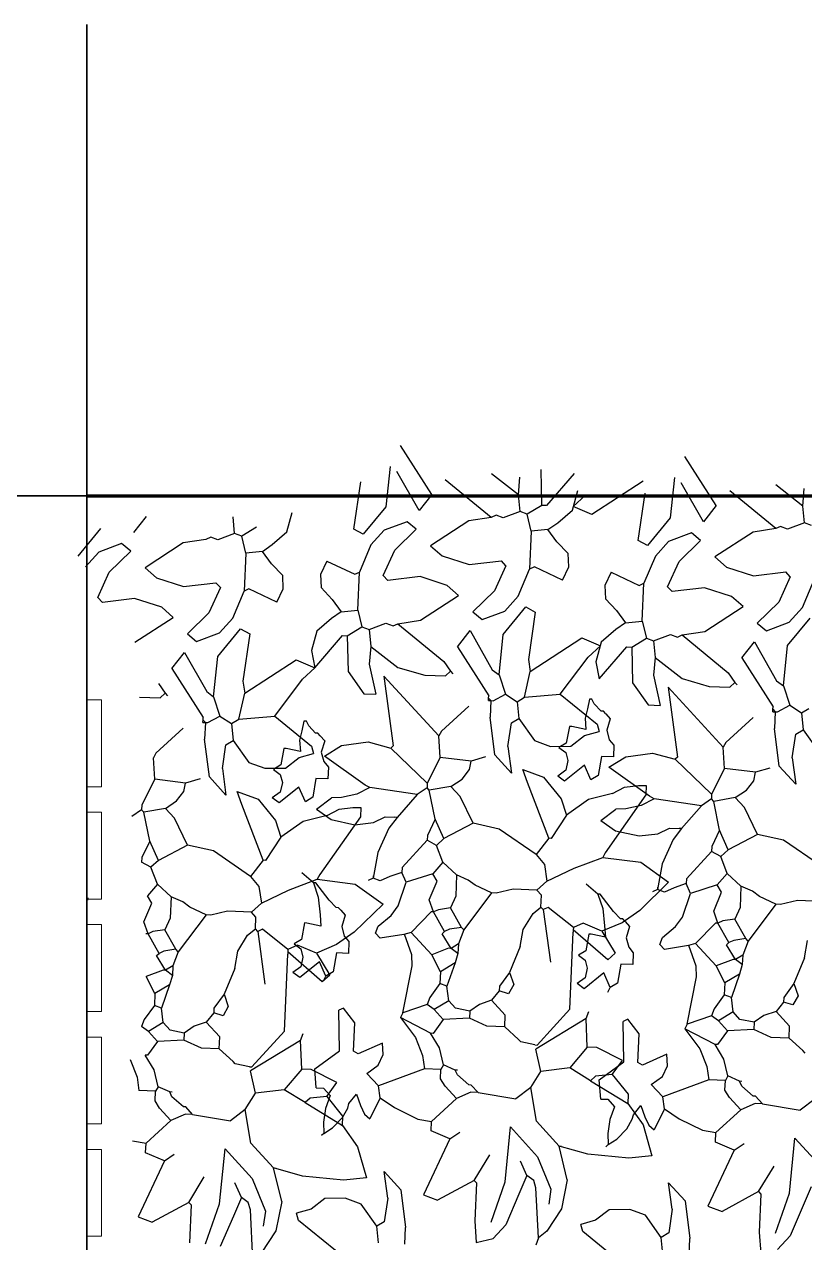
# Model space of a CAD drawing. Header units: inches. Extents: x 2013 to 15569, y -2551 to 2524.
# Drawn here: x 4560.2 to 4664.8, y 899.5 to 1062.8 of the extents above; entities that cross this region are included whole.
import ezdxf

# ---------------------------------------------------------------- set-up
doc = ezdxf.new("R2010")
doc.units = ezdxf.units.IN
doc.header["$MEASUREMENT"] = 0
for name, color, linetype, lineweight in [('A-FLOR-FTPT', 6, 'Continuous', 70), ('A-FURN', 8, 'Continuous', 18), ('A-WALL-FULL', 7, 'Continuous', 35), ('costruzioni', 2, 'Continuous', 35)]:
    doc.layers.add(name, color=color, linetype=linetype, lineweight=lineweight)
doc.layers.add('VERDE_siepe', color=96, linetype='Continuous')

msp = doc.modelspace()

# ---------------------------------------------------------------- linework, layer by layer
at = {"layer": 'A-FLOR-FTPT'}
msp.add_line((4568.572, 999.638), (4793.572, 999.638), dxfattribs=at)
at = {"layer": 'A-FURN'}
for p, q in [((4568.572, 960.636), (4568.572, 972.271)), ((4568.572, 972.271), (4570.572, 972.271)), ((4570.572, 960.636), (4570.572, 972.271)), ((4568.572, 960.636), (4570.572, 960.636)), ((4568.572, 945.577), (4568.572, 957.212)), ((4568.572, 957.212), (4570.572, 957.212)), ((4570.572, 945.577), (4570.572, 957.212)), ((4568.572, 945.577), (4570.572, 945.577)), ((4568.572, 930.518), (4568.572, 942.154)), ((4568.572, 942.154), (4570.572, 942.154)), ((4570.572, 930.518), (4570.572, 942.154)), ((4568.572, 930.518), (4570.572, 930.518)), ((4568.572, 915.459), (4568.572, 927.095)), ((4568.572, 927.095), (4570.572, 927.095)), ((4570.572, 915.459), (4570.572, 927.095)), ((4568.572, 915.459), (4570.572, 915.459)), ((4568.572, 900.401), (4568.572, 912.036)), ((4568.572, 912.036), (4570.572, 912.036)), ((4570.572, 900.401), (4570.572, 912.036)), ((4568.572, 900.401), (4570.572, 900.401))]:
    msp.add_line(p, q, dxfattribs=at)
at = {"layer": 'A-WALL-FULL'}
msp.add_line((4568.572, 1062.818), (4568.572, -134.28), dxfattribs=at)
at = {"layer": 'costruzioni'}
msp.add_line((3934.796, 999.638), (5673.194, 999.638), dxfattribs=at)
at = {"layer": 'VERDE_siepe'}
for p, q in [((4614.801, 999.814), (4610.619, 1006.38)), ((4652.906, 998.312), (4648.724, 1004.878)), ((4609.219, 1003.568), (4608.665, 998.166)), ((4613.112, 997.653), (4610.147, 1002.89)), ((4626.436, 999.763), (4622.81, 1002.591)), ((4629.566, 998.35), (4629.456, 1003.143)), ((4633.902, 1002.629), (4630.203, 998.322)), ((4604.384, 995.16), (4605.299, 1001.505)), ((4622.792, 996.73), (4616.628, 1001.787)), ((4626.436, 999.763), (4626.629, 1002.131)), ((4643.155, 1001.61), (4636.256, 997.123)), ((4647.324, 1002.066), (4646.77, 996.664)), ((4651.217, 996.151), (4648.252, 1001.388)), ((4664.541, 998.262), (4660.915, 1001.089)), ((4614.801, 999.814), (4613.112, 997.653)), ((4626.657, 997.519), (4626.436, 999.763)), ((4633.654, 997.721), (4634.382, 1000.327)), ((4635.411, 999.713), (4633.748, 998.19)), ((4642.489, 993.658), (4643.404, 1000.003)), ((4660.897, 995.228), (4654.733, 1000.285)), ((4664.541, 998.261), (4664.734, 1000.629)), ((4608.665, 998.166), (4605.631, 994.468)), ((4629.566, 998.35), (4627.599, 997.158)), ((4630.203, 998.322), (4629.566, 998.35)), ((4631.699, 996.022), (4633.654, 997.721)), ((4636.256, 997.123), (4633.748, 998.19)), ((4652.906, 998.312), (4651.217, 996.151)), ((4664.762, 996.017), (4664.541, 998.261)), ((4576.542, 996.876), (4574.853, 994.715)), ((4588.398, 994.582), (4588.177, 996.825)), ((4595.395, 994.783), (4596.123, 997.39)), ((4611.504, 996.159), (4608.443, 995.027)), ((4612.737, 995.147), (4611.504, 996.159)), ((4619.77, 996.274), (4614.646, 992.936)), ((4622.792, 996.73), (4619.77, 996.274)), ((4623.443, 997.021), (4622.792, 996.73)), ((4624.385, 996.661), (4623.443, 997.021)), ((4626.657, 997.519), (4624.385, 996.661)), ((4627.599, 997.158), (4626.657, 997.519)), ((4628.139, 994.901), (4627.599, 997.158)), ((4646.77, 996.664), (4643.736, 992.966)), ((4570.406, 995.229), (4567.372, 991.53)), ((4588.398, 994.582), (4586.126, 993.723)), ((4589.34, 994.221), (4588.398, 994.582)), ((4591.307, 995.412), (4589.34, 994.221)), ((4593.44, 993.084), (4595.395, 994.783)), ((4605.631, 994.468), (4604.384, 995.16)), ((4608.443, 995.027), (4606.668, 993.052)), ((4609.861, 992.326), (4612.737, 995.147)), ((4628.139, 994.901), (4627.917, 989.803)), ((4630.383, 995.122), (4628.139, 994.901)), ((4630.383, 995.122), (4631.699, 996.022)), ((4631.588, 993.474), (4630.383, 995.122)), ((4649.609, 994.657), (4646.548, 993.525)), ((4650.842, 993.645), (4649.609, 994.657)), ((4657.875, 994.772), (4652.751, 991.434)), ((4660.897, 995.228), (4657.875, 994.772)), ((4661.548, 995.519), (4660.897, 995.228)), ((4662.49, 995.159), (4661.548, 995.519)), ((4664.762, 996.017), (4662.49, 995.159)), ((4665.704, 995.656), (4664.762, 996.017)), ((4573.245, 993.221), (4570.184, 992.089)), ((4574.478, 992.21), (4573.245, 993.221)), ((4581.511, 993.336), (4576.387, 989.998)), ((4584.533, 993.792), (4581.511, 993.336)), ((4585.184, 994.083), (4584.533, 993.793)), ((4586.126, 993.723), (4585.184, 994.083)), ((4589.88, 991.963), (4589.34, 994.221)), ((4592.124, 992.184), (4593.44, 993.084)), ((4606.668, 993.052), (4605.144, 989.413)), ((4614.646, 992.935), (4616.183, 991.591)), ((4633.092, 991.882), (4631.588, 993.474)), ((4643.736, 992.966), (4642.489, 993.658)), ((4646.548, 993.525), (4644.773, 991.55)), ((4647.966, 990.824), (4650.842, 993.645)), ((4570.184, 992.089), (4568.409, 990.114)), ((4571.602, 989.389), (4574.478, 992.21)), ((4589.88, 991.963), (4589.658, 986.866)), ((4592.124, 992.184), (4589.88, 991.963)), ((4593.329, 990.536), (4592.124, 992.184)), ((4608.317, 988.955), (4609.861, 992.326)), ((4616.183, 991.591), (4619.822, 990.408)), ((4633.169, 990.119), (4633.092, 991.882)), ((4644.773, 991.55), (4643.249, 987.911)), ((4652.751, 991.433), (4654.288, 990.089)), ((4576.388, 989.997), (4577.924, 988.654)), ((4594.834, 988.944), (4593.329, 990.536)), ((4600.74, 990.882), (4599.892, 989.096)), ((4600.74, 990.882), (4604.494, 989.122)), ((4619.822, 990.408), (4624.135, 990.926)), ((4624.744, 990.26), (4623.2, 986.889)), ((4624.744, 990.26), (4624.135, 990.926)), ((4626.393, 986.164), (4627.917, 989.803)), ((4628.567, 990.094), (4627.917, 989.803)), ((4632.321, 988.334), (4628.567, 990.094)), ((4632.321, 988.334), (4633.169, 990.119)), ((4646.422, 987.453), (4647.966, 990.824)), ((4654.288, 990.089), (4657.927, 988.906)), ((4570.058, 986.018), (4571.602, 989.389)), ((4577.924, 988.654), (4581.563, 987.471)), ((4581.563, 987.471), (4585.876, 987.988)), ((4586.485, 987.323), (4585.876, 987.988)), ((4594.91, 987.182), (4594.834, 988.944)), ((4599.892, 989.096), (4599.969, 987.334)), ((4604.494, 989.122), (4605.144, 989.413)), ((4604.922, 984.315), (4605.144, 989.413)), ((4608.317, 988.955), (4608.926, 988.29)), ((4613.24, 988.808), (4608.926, 988.29)), ((4616.878, 987.624), (4613.24, 988.808)), ((4638.845, 989.38), (4637.997, 987.595)), ((4638.845, 989.38), (4642.599, 987.62)), ((4642.599, 987.62), (4643.249, 987.911)), ((4643.027, 982.813), (4643.249, 987.911)), ((4657.927, 988.906), (4662.24, 989.424)), ((4662.849, 988.759), (4661.305, 985.388)), ((4662.849, 988.759), (4662.24, 989.424)), ((4664.498, 984.662), (4666.022, 988.301)), ((4586.485, 987.323), (4584.941, 983.952)), ((4588.135, 983.226), (4589.658, 986.866)), ((4590.308, 987.156), (4589.658, 986.866)), ((4594.062, 985.396), (4590.308, 987.156)), ((4594.062, 985.396), (4594.91, 987.182)), ((4599.969, 987.334), (4601.474, 985.742)), ((4613.291, 982.942), (4618.415, 986.28)), ((4618.415, 986.281), (4616.878, 987.624)), ((4623.2, 986.889), (4620.325, 984.069)), ((4637.997, 987.595), (4638.074, 985.832)), ((4646.422, 987.453), (4647.031, 986.788)), ((4651.345, 987.306), (4647.031, 986.788)), ((4654.983, 986.123), (4651.345, 987.306)), ((4570.058, 986.018), (4570.667, 985.352)), ((4574.981, 985.87), (4570.667, 985.352)), ((4578.619, 984.687), (4574.981, 985.87)), ((4580.156, 983.343), (4578.619, 984.687)), ((4601.474, 985.742), (4602.678, 984.094)), ((4624.396, 981.049), (4627.431, 984.748)), ((4624.618, 984.189), (4626.393, 986.164)), ((4627.431, 984.748), (4628.677, 984.056)), ((4638.074, 985.832), (4639.579, 984.24)), ((4651.396, 981.44), (4656.52, 984.778)), ((4656.52, 984.779), (4654.983, 986.123)), ((4661.305, 985.388), (4658.43, 982.567)), ((4662.723, 982.687), (4664.498, 984.662)), ((4575.032, 980.004), (4580.156, 983.343)), ((4584.941, 983.952), (4582.066, 981.131)), ((4586.359, 981.251), (4588.135, 983.226)), ((4601.362, 983.194), (4599.407, 981.495)), ((4602.678, 984.094), (4601.362, 983.194)), ((4602.678, 984.094), (4604.922, 984.315)), ((4604.922, 984.315), (4605.462, 982.057)), ((4620.325, 984.069), (4621.557, 983.057)), ((4621.557, 983.057), (4624.618, 984.189)), ((4628.677, 984.056), (4627.762, 977.711)), ((4639.579, 984.24), (4640.783, 982.592)), ((4662.501, 979.548), (4665.536, 983.246)), ((4586.138, 978.112), (4589.172, 981.81)), ((4589.172, 981.81), (4590.418, 981.118)), ((4599.407, 981.495), (4598.679, 978.888)), ((4603.495, 980.866), (4605.462, 982.057)), ((4605.462, 982.057), (4606.404, 981.697)), ((4606.404, 981.697), (4608.676, 982.555)), ((4606.404, 981.697), (4606.625, 979.453)), ((4608.676, 982.555), (4609.618, 982.195)), ((4609.618, 982.195), (4610.269, 982.486)), ((4610.269, 982.486), (4613.291, 982.942)), ((4610.269, 982.486), (4616.433, 977.429)), ((4618.26, 979.402), (4619.95, 981.563)), ((4619.95, 981.563), (4622.914, 976.326)), ((4639.468, 981.692), (4637.512, 979.993)), ((4640.783, 982.592), (4639.468, 981.692)), ((4640.783, 982.592), (4643.027, 982.813)), ((4643.027, 982.813), (4643.567, 980.556)), ((4648.375, 980.984), (4651.396, 981.44)), ((4658.43, 982.567), (4659.662, 981.555)), ((4659.662, 981.555), (4662.723, 982.687)), ((4582.066, 981.131), (4583.298, 980.12)), ((4583.298, 980.12), (4586.359, 981.251)), ((4590.418, 981.118), (4589.504, 974.773)), ((4599.159, 976.586), (4602.858, 980.894)), ((4602.858, 980.894), (4603.495, 980.866)), ((4603.495, 980.866), (4603.605, 976.073)), ((4623.842, 975.648), (4624.396, 981.049)), ((4628.011, 976.104), (4634.91, 980.591)), ((4634.91, 980.591), (4637.418, 979.524)), ((4637.512, 979.993), (4636.784, 977.387)), ((4641.6, 979.364), (4643.567, 980.556)), ((4643.567, 980.556), (4644.509, 980.195)), ((4644.509, 980.195), (4646.781, 981.053)), ((4644.509, 980.195), (4644.73, 977.951)), ((4646.781, 981.053), (4647.723, 980.693)), ((4647.723, 980.693), (4648.374, 980.984)), ((4648.374, 980.984), (4654.538, 975.927)), ((4656.365, 977.9), (4658.055, 980.061)), ((4658.055, 980.061), (4661.019, 974.824)), ((4580.001, 976.464), (4581.691, 978.626)), ((4581.691, 978.626), (4584.655, 973.388)), ((4585.583, 972.71), (4586.138, 978.112)), ((4598.679, 978.888), (4599.159, 976.586)), ((4606.625, 979.452), (4606.432, 977.085)), ((4606.625, 979.452), (4610.251, 976.625)), ((4618.26, 979.402), (4622.442, 972.836)), ((4635.755, 978.001), (4637.418, 979.524)), ((4637.264, 975.085), (4640.963, 979.392)), ((4640.963, 979.392), (4641.6, 979.364)), ((4641.6, 979.364), (4641.71, 974.571)), ((4661.947, 974.146), (4662.501, 979.548)), ((4580.001, 976.464), (4584.183, 969.898)), ((4589.753, 973.166), (4596.652, 977.653)), ((4596.652, 977.653), (4599.159, 976.586)), ((4597.496, 975.064), (4599.159, 976.586)), ((4606.432, 977.085), (4607.303, 973.039)), ((4610.251, 976.625), (4613.892, 975.587)), ((4616.433, 977.429), (4617.334, 976.113)), ((4627.762, 977.711), (4628.011, 976.104)), ((4632.028, 973.056), (4635.755, 978.001)), ((4636.784, 977.387), (4637.264, 975.085)), ((4644.73, 977.951), (4644.537, 975.583)), ((4644.731, 977.95), (4648.356, 975.123)), ((4656.365, 977.9), (4660.547, 971.334)), ((4593.769, 970.118), (4597.496, 975.064)), ((4603.605, 976.073), (4605.711, 973.108)), ((4608.404, 975.48), (4609.638, 966.125)), ((4615.761, 967.453), (4608.404, 975.48)), ((4613.892, 975.587), (4616.668, 975.503)), ((4616.668, 975.503), (4617.334, 976.113)), ((4617.334, 976.113), (4617.638, 975.781)), ((4622.914, 976.326), (4623.842, 975.648)), ((4623.842, 975.648), (4624.687, 973.057)), ((4627.221, 972.627), (4628.011, 976.104)), ((4644.537, 975.583), (4645.408, 971.537)), ((4648.356, 975.123), (4651.997, 974.085)), ((4654.538, 975.927), (4655.439, 974.611)), ((4661.019, 974.824), (4661.947, 974.146)), ((4578.174, 974.491), (4579.075, 973.175)), ((4578.409, 972.566), (4579.075, 973.175)), ((4579.075, 973.175), (4579.379, 972.843)), ((4584.655, 973.388), (4585.583, 972.71)), ((4589.504, 974.773), (4589.753, 973.166)), ((4641.71, 974.571), (4643.816, 971.606)), ((4646.509, 973.978), (4647.743, 964.623)), ((4653.866, 965.951), (4646.509, 973.978)), ((4651.997, 974.085), (4654.773, 974.001)), ((4654.773, 974.001), (4655.439, 974.611)), ((4655.439, 974.611), (4655.743, 974.279)), ((4661.947, 974.146), (4662.792, 971.555)), ((4575.633, 972.649), (4578.409, 972.566)), ((4585.583, 972.71), (4586.428, 970.119)), ((4588.962, 969.69), (4589.753, 973.166)), ((4605.711, 973.108), (4607.303, 973.039)), ((4622.414, 972.198), (4622.428, 972.517)), ((4622.414, 972.198), (4622.733, 972.184)), ((4622.428, 972.517), (4622.442, 972.836)), ((4622.428, 972.517), (4622.733, 972.184)), ((4622.733, 972.184), (4622.636, 969.954)), ((4622.733, 972.184), (4623.052, 972.17)), ((4623.052, 972.17), (4624.687, 973.057)), ((4624.687, 973.057), (4626.237, 972.032)), ((4626.237, 972.032), (4627.221, 972.627)), ((4626.237, 972.032), (4626.459, 969.788)), ((4627.221, 972.627), (4632.028, 973.056)), ((4632.028, 973.056), (4636.959, 969.01)), ((4635.944, 972.375), (4635.66, 971.079)), ((4636.263, 972.361), (4635.944, 972.375)), ((4636.582, 971.76), (4636.263, 972.361)), ((4637.496, 970.762), (4636.582, 971.76)), ((4643.816, 971.606), (4645.408, 971.537)), ((4661.157, 970.669), (4662.792, 971.555)), ((4662.792, 971.555), (4664.342, 970.53)), ((4584.793, 969.233), (4586.428, 970.119)), ((4586.428, 970.119), (4587.979, 969.094)), ((4588.962, 969.69), (4593.769, 970.118)), ((4593.769, 970.118), (4598.701, 966.072)), ((4619.764, 971.429), (4616.107, 968.077)), ((4623.28, 964.907), (4622.636, 969.954)), ((4635.66, 971.079), (4635.356, 969.814)), ((4637.815, 970.748), (4637.496, 970.762)), ((4638.119, 970.415), (4637.815, 970.748)), ((4638.119, 970.415), (4638.729, 969.751)), ((4657.87, 969.927), (4654.212, 966.575)), ((4660.519, 970.696), (4660.533, 971.015)), ((4660.519, 970.696), (4660.838, 970.682)), ((4660.533, 971.015), (4660.547, 971.334)), ((4660.533, 971.015), (4660.838, 970.682)), ((4660.838, 970.682), (4660.741, 968.453)), ((4660.838, 970.682), (4661.157, 970.669)), ((4664.342, 970.53), (4665.326, 971.126)), ((4664.342, 970.53), (4664.564, 968.286)), ((4581.506, 968.491), (4577.848, 965.139)), ((4584.155, 969.261), (4584.169, 969.579)), ((4584.155, 969.261), (4584.475, 969.247)), ((4584.169, 969.579), (4584.183, 969.898)), ((4584.169, 969.579), (4584.475, 969.247)), ((4584.475, 969.247), (4584.377, 967.017)), ((4584.475, 969.247), (4584.793, 969.233)), ((4587.979, 969.094), (4588.962, 969.69)), ((4587.979, 969.094), (4588.201, 966.85)), ((4597.685, 969.437), (4597.402, 968.141)), ((4598.004, 969.423), (4597.685, 969.437)), ((4598.323, 968.822), (4598.004, 969.423)), ((4599.237, 967.824), (4598.323, 968.822)), ((4625.018, 966.02), (4625.476, 969.192)), ((4625.476, 969.192), (4626.459, 969.788)), ((4626.459, 969.788), (4628.564, 966.823)), ((4633.256, 968.712), (4632.841, 966.496)), ((4633.576, 968.698), (4633.256, 968.712)), ((4635.473, 968.296), (4633.576, 968.698)), ((4635.356, 969.814), (4635.473, 968.296)), ((4636.959, 969.01), (4637.236, 968.04)), ((4638.729, 969.751), (4638.257, 968.215)), ((4661.385, 963.405), (4660.741, 968.453)), ((4663.581, 967.69), (4664.564, 968.286)), ((4664.564, 968.286), (4666.669, 965.321)), ((4585.021, 961.969), (4584.377, 967.017)), ((4587.217, 966.254), (4588.201, 966.85)), ((4588.201, 966.85), (4590.306, 963.885)), ((4597.402, 968.141), (4597.097, 966.876)), ((4597.097, 966.876), (4597.215, 965.359)), ((4599.556, 967.811), (4599.237, 967.824)), ((4599.86, 967.477), (4599.556, 967.811)), ((4599.86, 967.477), (4600.47, 966.813)), ((4600.47, 966.813), (4599.998, 965.278)), ((4602.722, 966.153), (4606.286, 966.652)), ((4606.286, 966.652), (4609.305, 965.819)), ((4616.107, 968.077), (4615.761, 967.453)), ((4615.954, 964.572), (4615.761, 967.453)), ((4628.564, 966.823), (4630.701, 966.049)), ((4633.466, 966.075), (4635.297, 967.487)), ((4635.297, 967.487), (4637.236, 968.04)), ((4638.257, 968.215), (4638.601, 966.946)), ((4638.601, 966.946), (4639.213, 966.218)), ((4663.123, 964.518), (4663.581, 967.69)), ((4577.848, 965.139), (4577.502, 964.515)), ((4586.759, 963.082), (4587.217, 966.254)), ((4594.998, 965.774), (4594.582, 963.558)), ((4595.317, 965.76), (4594.998, 965.774)), ((4597.215, 965.359), (4595.317, 965.76)), ((4597.038, 964.55), (4598.977, 965.103)), ((4598.701, 966.072), (4598.977, 965.103)), ((4599.998, 965.278), (4600.343, 964.008)), ((4600.431, 964.746), (4602.722, 966.153)), ((4609.638, 966.125), (4609.305, 965.819)), ((4614.209, 961.137), (4609.305, 965.819)), ((4625.018, 966.02), (4625.477, 962.465)), ((4630.701, 966.049), (4633.466, 966.075)), ((4632.841, 966.496), (4631.857, 965.9)), ((4631.857, 965.9), (4632.757, 965.238)), ((4632.757, 965.238), (4633.052, 964.134)), ((4639.213, 966.218), (4639.144, 964.625)), ((4640.827, 964.651), (4644.391, 965.15)), ((4644.391, 965.15), (4647.41, 964.317)), ((4654.212, 966.575), (4653.866, 965.951)), ((4654.059, 963.07), (4653.866, 965.951)), ((4577.695, 961.634), (4577.502, 964.515)), ((4590.306, 963.885), (4592.442, 963.111)), ((4594.582, 963.558), (4593.599, 962.962)), ((4595.207, 963.137), (4597.038, 964.55)), ((4600.343, 964.008), (4600.955, 963.28)), ((4605.897, 960.861), (4600.431, 964.746)), ((4615.954, 964.572), (4614.209, 961.137)), ((4620.083, 964.073), (4615.954, 964.572)), ((4619.861, 962.945), (4620.083, 964.073)), ((4622.022, 964.627), (4620.083, 964.073)), ((4625.477, 962.465), (4623.28, 964.907)), ((4635.265, 963.517), (4632.619, 961.398)), ((4633.052, 964.134), (4632.767, 962.838)), ((4636.138, 961.564), (4635.265, 963.517)), ((4637.551, 964.694), (4637.121, 962.16)), ((4639.144, 964.625), (4637.551, 964.694)), ((4638.536, 963.244), (4640.827, 964.651)), ((4647.743, 964.623), (4647.41, 964.317)), ((4652.314, 959.635), (4647.41, 964.317)), ((4663.582, 960.964), (4661.385, 963.405)), ((4663.123, 964.518), (4663.582, 960.964)), ((4587.218, 959.528), (4585.021, 961.969)), ((4586.759, 963.082), (4587.218, 959.528)), ((4592.442, 963.111), (4595.207, 963.137)), ((4593.599, 962.962), (4594.498, 962.3)), ((4594.498, 962.3), (4594.793, 961.197)), ((4599.292, 961.756), (4598.862, 959.222)), ((4600.885, 961.687), (4599.292, 961.756)), ((4600.955, 963.28), (4600.885, 961.687)), ((4618.884, 961.669), (4619.861, 962.945)), ((4627.618, 961.19), (4627.002, 962.947)), ((4627.002, 962.947), (4629.798, 961.926)), ((4629.798, 961.926), (4632.129, 959.039)), ((4632.767, 962.838), (4631.691, 962.077)), ((4632.619, 961.398), (4631.691, 962.077)), ((4637.121, 962.16), (4636.138, 961.564)), ((4644.002, 959.359), (4638.536, 963.244)), ((4654.059, 963.07), (4652.314, 959.635)), ((4658.188, 962.571), (4654.059, 963.07)), ((4657.966, 961.443), (4658.188, 962.571)), ((4660.127, 963.125), (4658.188, 962.571)), ((4577.695, 961.634), (4575.95, 958.199)), ((4581.824, 961.135), (4577.695, 961.634)), ((4581.602, 960.008), (4581.824, 961.135)), ((4583.763, 961.689), (4581.824, 961.135)), ((4597.006, 960.58), (4594.36, 958.461)), ((4594.793, 961.197), (4594.508, 959.9)), ((4597.879, 958.626), (4597.006, 960.58)), ((4606.52, 960.515), (4604.78, 959.629)), ((4606.52, 960.515), (4605.897, 960.861)), ((4612.864, 959.599), (4606.52, 960.515)), ((4614.181, 960.5), (4612.864, 959.599)), ((4614.209, 961.137), (4614.181, 960.5)), ((4614.485, 960.167), (4614.181, 960.5)), ((4617.381, 960.679), (4614.485, 960.167)), ((4615.274, 956.302), (4614.485, 960.167)), ((4617.381, 960.679), (4618.884, 961.669)), ((4618.599, 959.349), (4617.381, 960.679)), ((4630.484, 953.724), (4627.618, 961.19)), ((4639.046, 959.734), (4640.642, 960.573)), ((4640.642, 960.573), (4642.494, 960.786)), ((4642.494, 960.786), (4643.561, 960.814)), ((4643.561, 960.814), (4643.505, 959.539)), ((4655.486, 959.177), (4656.989, 960.167)), ((4656.989, 960.167), (4657.966, 961.443)), ((4579.122, 957.741), (4580.625, 958.731)), ((4580.625, 958.731), (4581.602, 960.008)), ((4589.359, 958.253), (4588.744, 960.009)), ((4588.744, 960.009), (4591.539, 958.988)), ((4591.539, 958.988), (4593.87, 956.101)), ((4594.508, 959.9), (4593.432, 959.139)), ((4594.36, 958.461), (4593.432, 959.139)), ((4598.862, 959.222), (4597.879, 958.626)), ((4599.372, 957.634), (4601.353, 959.144)), ((4602.703, 959.174), (4601.353, 959.144)), ((4604.78, 959.629), (4602.703, 959.174)), ((4612.864, 959.599), (4610.177, 956.525)), ((4620.358, 955.761), (4618.599, 959.349)), ((4632.129, 959.039), (4632.853, 956.813)), ((4635.818, 958.917), (4632.853, 956.813)), ((4639.046, 959.734), (4635.818, 958.917)), ((4643.505, 959.539), (4638.061, 951.797)), ((4644.626, 959.013), (4642.885, 958.127)), ((4644.626, 959.013), (4644.002, 959.359)), ((4650.969, 958.097), (4644.626, 959.013)), ((4652.286, 958.998), (4650.969, 958.097)), ((4652.314, 959.635), (4652.286, 958.998)), ((4652.59, 958.666), (4652.286, 958.998)), ((4655.486, 959.177), (4652.59, 958.666)), ((4653.379, 954.801), (4652.59, 958.666)), ((4656.704, 957.847), (4655.486, 959.177)), ((4575.922, 957.562), (4574.605, 956.662)), ((4575.95, 958.199), (4575.922, 957.562)), ((4576.227, 957.23), (4575.922, 957.562)), ((4579.122, 957.741), (4576.227, 957.23)), ((4577.016, 953.365), (4576.227, 957.23)), ((4580.34, 956.412), (4579.122, 957.741)), ((4592.225, 950.786), (4589.359, 958.253)), ((4599.372, 957.634), (4601.318, 956.235)), ((4600.787, 956.797), (4602.383, 957.636)), ((4602.383, 957.636), (4604.235, 957.848)), ((4604.235, 957.848), (4605.302, 957.877)), ((4605.302, 957.877), (4605.247, 956.602)), ((4637.477, 956.132), (4639.458, 957.642)), ((4640.808, 957.672), (4639.458, 957.642)), ((4642.885, 958.127), (4640.808, 957.672)), ((4650.969, 958.097), (4648.282, 955.023)), ((4658.463, 954.259), (4656.704, 957.847)), ((4582.099, 952.823), (4580.34, 956.412)), ((4593.87, 956.101), (4594.594, 953.875)), ((4597.559, 955.98), (4594.594, 953.875)), ((4600.787, 956.797), (4597.559, 955.98)), ((4605.247, 956.602), (4599.802, 948.86)), ((4601.318, 956.235), (4604.488, 955.552)), ((4604.488, 955.552), (4607.013, 955.823)), ((4607.013, 955.823), (4608.584, 956.594)), ((4608.584, 956.594), (4609.858, 956.539)), ((4610.177, 956.525), (4609.038, 955.081)), ((4610.177, 956.525), (4609.858, 956.539)), ((4615.274, 956.302), (4614.221, 954.113)), ((4616.437, 953.698), (4615.274, 956.302)), ((4620.358, 955.761), (4616.437, 953.698)), ((4623.835, 954.972), (4620.358, 955.761)), ((4632.853, 956.813), (4630.803, 953.71)), ((4637.477, 956.132), (4639.424, 954.733)), ((4594.594, 953.875), (4592.544, 950.773)), ((4609.038, 955.081), (4607.581, 951.818)), ((4614.221, 954.113), (4614.194, 953.477)), ((4616.437, 953.698), (4615.44, 952.784)), ((4628.794, 951.563), (4623.835, 954.972)), ((4630.484, 953.724), (4628.794, 951.563)), ((4630.803, 953.71), (4630.484, 953.724)), ((4639.424, 954.733), (4642.593, 954.05)), ((4642.593, 954.05), (4645.118, 954.321)), ((4645.118, 954.321), (4646.689, 955.092)), ((4647.143, 953.579), (4645.686, 950.316)), ((4646.689, 955.092), (4647.963, 955.037)), ((4648.282, 955.023), (4647.143, 953.579)), ((4648.282, 955.023), (4647.963, 955.037)), ((4653.379, 954.801), (4652.326, 952.611)), ((4654.542, 952.196), (4653.379, 954.801)), ((4658.463, 954.259), (4654.542, 952.196)), ((4661.94, 953.47), (4658.463, 954.259)), ((4577.016, 953.365), (4575.963, 951.176)), ((4578.179, 950.76), (4577.016, 953.365)), ((4582.099, 952.823), (4578.179, 950.76)), ((4585.576, 952.034), (4582.099, 952.823)), ((4590.535, 948.625), (4585.576, 952.034)), ((4614.194, 953.477), (4610.841, 949.792)), ((4615.44, 952.784), (4614.194, 953.477)), ((4616.298, 950.512), (4615.44, 952.784)), ((4652.299, 951.975), (4648.946, 948.29)), ((4652.326, 952.611), (4652.299, 951.975)), ((4653.545, 951.282), (4652.299, 951.975)), ((4654.542, 952.196), (4653.545, 951.282)), ((4666.899, 950.061), (4661.94, 953.47)), ((4575.963, 951.176), (4575.935, 950.539)), ((4577.181, 949.846), (4575.935, 950.539)), ((4578.179, 950.76), (4577.181, 949.846)), ((4592.225, 950.786), (4590.535, 948.625)), ((4592.544, 950.773), (4592.225, 950.786)), ((4607.581, 951.818), (4606.948, 948.366)), ((4616.298, 950.512), (4614.955, 948.974)), ((4618.141, 948.835), (4616.298, 950.512)), ((4628.794, 951.563), (4629.901, 950.194)), ((4633.873, 949.728), (4637.715, 951.174)), ((4638.061, 951.797), (4637.715, 951.174)), ((4637.715, 951.174), (4642.814, 950.511)), ((4642.814, 950.511), (4646.537, 947.857)), ((4645.686, 950.316), (4645.053, 946.864)), ((4654.404, 949.01), (4653.545, 951.282)), ((4578.04, 947.574), (4577.181, 949.846)), ((4598.941, 947.757), (4597.404, 949.101)), ((4599.802, 948.86), (4599.456, 948.236)), ((4606.962, 948.684), (4606.948, 948.366)), ((4610.813, 949.155), (4609.192, 948.587)), ((4610.841, 949.792), (4610.813, 949.155)), ((4611.394, 947.853), (4610.813, 949.155)), ((4614.955, 948.974), (4611.394, 947.853)), ((4615.551, 947.991), (4614.955, 948.974)), ((4618.141, 948.835), (4618.016, 945.968)), ((4619.706, 948.128), (4618.141, 948.835)), ((4629.901, 950.194), (4630.234, 947.989)), ((4630.234, 947.989), (4633.873, 949.728)), ((4654.404, 949.01), (4653.06, 947.472)), ((4656.246, 947.333), (4654.404, 949.01)), ((4578.04, 947.574), (4576.696, 946.037)), ((4579.882, 945.898), (4578.04, 947.574)), ((4590.535, 948.625), (4591.642, 947.257)), ((4591.642, 947.257), (4591.975, 945.051)), ((4595.614, 946.79), (4599.456, 948.236)), ((4599.26, 947.743), (4598.941, 947.757)), ((4598.941, 947.757), (4599.608, 945.84)), ((4601.075, 945.43), (4599.26, 947.743)), ((4599.456, 948.236), (4604.555, 947.573)), ((4604.555, 947.573), (4608.279, 944.919)), ((4606.948, 948.366), (4606.297, 948.075)), ((4607.89, 948.006), (4606.948, 948.366)), ((4609.192, 948.587), (4607.89, 948.006)), ((4610.297, 944.665), (4611.394, 947.853)), ((4614.484, 945.483), (4615.551, 947.991)), ((4620.634, 947.45), (4619.706, 948.128)), ((4622.823, 946.397), (4620.634, 947.45)), ((4630.234, 947.989), (4628.904, 946.77)), ((4637.046, 946.255), (4635.509, 947.599)), ((4646.537, 947.857), (4642.687, 944.067)), ((4645.067, 947.182), (4645.053, 946.864)), ((4647.297, 947.085), (4645.995, 946.504)), ((4648.918, 947.653), (4647.297, 947.085)), ((4648.946, 948.29), (4648.918, 947.653)), ((4649.499, 946.351), (4648.918, 947.653)), ((4653.06, 947.472), (4649.499, 946.351)), ((4653.656, 946.489), (4653.06, 947.472)), ((4656.246, 947.333), (4656.121, 944.466)), ((4657.811, 946.626), (4656.246, 947.333)), ((4568.703, 945.746), (4568.69, 945.428)), ((4577.292, 945.053), (4576.696, 946.037)), ((4579.882, 945.898), (4579.757, 943.03)), ((4581.447, 945.191), (4579.882, 945.898)), ((4591.975, 945.051), (4595.614, 946.79)), ((4599.608, 945.84), (4599.849, 943.484)), ((4601.989, 944.432), (4601.075, 945.43)), ((4615.051, 943.863), (4614.484, 945.483)), ((4618.016, 945.968), (4617.31, 944.402)), ((4622.823, 946.397), (4619.096, 941.451)), ((4623.46, 946.369), (4622.823, 946.397)), ((4625.718, 946.909), (4623.46, 946.369)), ((4628.904, 946.77), (4625.718, 946.909)), ((4629.513, 946.105), (4628.904, 946.77)), ((4629.444, 944.512), (4629.513, 946.105)), ((4637.365, 946.241), (4637.046, 946.255)), ((4637.046, 946.255), (4637.714, 944.338)), ((4639.18, 943.928), (4637.365, 946.241)), ((4645.053, 946.864), (4644.402, 946.573)), ((4645.995, 946.504), (4645.053, 946.864)), ((4648.402, 943.163), (4649.499, 946.351)), ((4652.589, 943.981), (4653.656, 946.489)), ((4658.739, 945.948), (4657.811, 946.626)), ((4660.928, 944.895), (4658.739, 945.948)), ((4576.225, 942.545), (4577.292, 945.053)), ((4582.375, 944.512), (4581.447, 945.191)), ((4584.564, 943.459), (4582.375, 944.512)), ((4587.459, 943.971), (4585.201, 943.432)), ((4590.646, 943.832), (4587.459, 943.971)), ((4591.975, 945.051), (4590.646, 943.832)), ((4591.254, 943.168), (4590.646, 943.832)), ((4602.307, 944.419), (4601.989, 944.432)), ((4602.611, 944.085), (4602.307, 944.419)), ((4602.611, 944.085), (4603.221, 943.421)), ((4608.279, 944.919), (4604.428, 941.129)), ((4609.385, 943.396), (4610.297, 944.665)), ((4614.733, 943.877), (4612.058, 941.12)), ((4615.051, 943.863), (4614.733, 943.877)), ((4615.702, 944.153), (4615.051, 943.863)), ((4616.533, 941.244), (4615.051, 943.863)), ((4617.31, 944.402), (4615.702, 944.153)), ((4618.791, 941.785), (4617.31, 944.402)), ((4628.388, 943.664), (4629.444, 944.512)), ((4629.749, 944.18), (4629.444, 944.512)), ((4630.4, 944.47), (4629.749, 944.18)), ((4629.749, 944.18), (4630.718, 937.114)), ((4633.793, 941.768), (4630.4, 944.47)), ((4637.714, 944.338), (4637.954, 941.983)), ((4640.094, 942.931), (4639.18, 943.928)), ((4642.687, 944.067), (4640.311, 942.411)), ((4653.156, 942.361), (4652.589, 943.981)), ((4656.121, 944.466), (4655.415, 942.9)), ((4660.928, 944.895), (4657.201, 939.95)), ((4661.565, 944.867), (4660.928, 944.895)), ((4663.823, 945.407), (4661.565, 944.867)), ((4667.01, 945.268), (4663.823, 945.407)), ((4576.792, 940.925), (4576.225, 942.545)), ((4579.757, 943.03), (4579.051, 941.465)), ((4584.564, 943.459), (4580.837, 938.514)), ((4585.201, 943.432), (4584.564, 943.459)), ((4591.185, 941.574), (4591.254, 943.168)), ((4597.749, 942.382), (4597.333, 940.166)), ((4598.068, 942.368), (4597.749, 942.382)), ((4599.966, 941.967), (4598.068, 942.368)), ((4599.849, 943.484), (4599.966, 941.967)), ((4603.221, 943.421), (4602.749, 941.886)), ((4607.626, 941.952), (4609.385, 943.396)), ((4627.066, 941.523), (4628.388, 943.664)), ((4635.095, 942.35), (4633.793, 941.768)), ((4637.603, 941.283), (4635.095, 942.35)), ((4640.311, 942.411), (4637.603, 941.283)), ((4640.412, 942.917), (4640.094, 942.931)), ((4640.716, 942.584), (4640.412, 942.917)), ((4640.716, 942.584), (4641.326, 941.919)), ((4647.49, 941.894), (4648.402, 943.163)), ((4652.838, 942.375), (4650.164, 939.619)), ((4653.156, 942.361), (4652.838, 942.375)), ((4653.807, 942.652), (4653.156, 942.361)), ((4654.638, 939.742), (4653.156, 942.361)), ((4655.415, 942.9), (4653.807, 942.652)), ((4656.896, 940.283), (4655.415, 942.9)), ((4576.792, 940.925), (4576.474, 940.939)), ((4577.444, 941.216), (4576.792, 940.925)), ((4578.274, 938.307), (4576.792, 940.925)), ((4579.051, 941.465), (4577.444, 941.216)), ((4580.532, 938.847), (4579.051, 941.465)), ((4588.807, 938.585), (4590.129, 940.726)), ((4590.129, 940.726), (4591.185, 941.574)), ((4591.49, 941.242), (4591.185, 941.574)), ((4592.141, 941.533), (4591.49, 941.242)), ((4591.49, 941.242), (4592.459, 934.177)), ((4595.535, 938.831), (4592.141, 941.533)), ((4604.428, 941.129), (4602.052, 939.474)), ((4602.749, 941.886), (4603.094, 940.616)), ((4603.094, 940.616), (4603.706, 939.888)), ((4607.265, 941.01), (4607.626, 941.952)), ((4607.875, 940.345), (4607.265, 941.01)), ((4611.089, 940.843), (4607.875, 940.345)), ((4612.058, 941.12), (4611.089, 940.843)), ((4612.125, 938.096), (4611.16, 940.865)), ((4614.801, 938.128), (4612.058, 941.12)), ((4616.201, 940.94), (4616.533, 941.244)), ((4617.392, 938.973), (4616.201, 940.94)), ((4617.185, 941.535), (4616.533, 941.244)), ((4618.791, 941.785), (4617.185, 941.535)), ((4619.096, 941.451), (4618.375, 939.568)), ((4619.096, 941.451), (4618.791, 941.785)), ((4626.659, 939.206), (4627.066, 941.523)), ((4633.316, 930.809), (4633.766, 941.132)), ((4633.78, 941.45), (4633.766, 941.132)), ((4633.793, 941.768), (4633.78, 941.45)), ((4638.392, 937.418), (4633.78, 941.45)), ((4635.854, 940.88), (4635.438, 938.664)), ((4636.173, 940.866), (4635.854, 940.88)), ((4638.071, 940.465), (4636.173, 940.866)), ((4637.603, 941.283), (4639.389, 938.332)), ((4637.954, 941.983), (4638.071, 940.465)), ((4641.326, 941.919), (4640.855, 940.384)), ((4645.731, 940.45), (4647.49, 941.894)), ((4596.837, 939.413), (4595.535, 938.831)), ((4597.333, 940.166), (4596.35, 939.57)), ((4596.35, 939.57), (4597.25, 938.908)), ((4599.344, 938.346), (4596.837, 939.413)), ((4597.25, 938.908), (4597.544, 937.805)), ((4602.052, 939.474), (4599.344, 938.346)), ((4603.706, 939.888), (4603.636, 938.295)), ((4617.073, 938.987), (4614.801, 938.128)), ((4617.392, 938.973), (4617.073, 938.987)), ((4618.375, 939.568), (4617.392, 938.973)), ((4618.32, 938.293), (4617.392, 938.973)), ((4618.375, 939.568), (4618.32, 938.293)), ((4626.659, 939.206), (4625.232, 935.758)), ((4640.855, 940.384), (4641.199, 939.114)), ((4641.199, 939.114), (4641.811, 938.386)), ((4645.371, 939.508), (4645.731, 940.45)), ((4645.98, 938.843), (4645.371, 939.508)), ((4649.194, 939.341), (4645.98, 938.843)), ((4650.164, 939.619), (4649.194, 939.341)), ((4650.23, 936.594), (4649.265, 939.363)), ((4652.906, 936.626), (4650.164, 939.619)), ((4654.306, 939.438), (4654.638, 939.742)), ((4655.497, 937.471), (4654.306, 939.438)), ((4655.29, 940.033), (4654.638, 939.742)), ((4656.896, 940.283), (4655.29, 940.033)), ((4657.201, 939.95), (4656.48, 938.066)), ((4657.201, 939.95), (4656.896, 940.283)), ((4664.764, 937.705), (4665.171, 940.021)), ((4577.942, 938.002), (4578.274, 938.307)), ((4579.133, 936.035), (4577.942, 938.002)), ((4578.926, 938.597), (4578.274, 938.307)), ((4580.532, 938.847), (4578.926, 938.597)), ((4580.837, 938.514), (4580.117, 936.63)), ((4580.837, 938.514), (4580.532, 938.847)), ((4588.401, 936.269), (4588.807, 938.585)), ((4595.057, 927.871), (4595.507, 938.194)), ((4595.521, 938.512), (4595.507, 938.194)), ((4595.535, 938.831), (4595.521, 938.512)), ((4600.133, 934.481), (4595.521, 938.512)), ((4597.544, 937.805), (4597.259, 936.508)), ((4599.344, 938.346), (4601.131, 935.395)), ((4602.043, 938.364), (4601.614, 935.83)), ((4603.636, 938.295), (4602.043, 938.364)), ((4612.183, 936.646), (4612.125, 938.096)), ((4615.979, 935.842), (4614.801, 938.128)), ((4618.32, 938.293), (4617.946, 937.033)), ((4635.438, 938.664), (4634.455, 938.068)), ((4634.455, 938.068), (4635.355, 937.406)), ((4635.355, 937.406), (4635.649, 936.303)), ((4639.389, 938.332), (4638.392, 937.418)), ((4641.811, 938.386), (4641.741, 936.793)), ((4655.179, 937.485), (4652.906, 936.626)), ((4655.497, 937.471), (4655.179, 937.485)), ((4656.48, 938.066), (4655.497, 937.471)), ((4656.425, 936.792), (4655.497, 937.471)), ((4656.48, 938.066), (4656.425, 936.792)), ((4664.764, 937.705), (4663.337, 934.256)), ((4578.815, 936.049), (4576.542, 935.19)), ((4579.133, 936.035), (4578.815, 936.049)), ((4580.117, 936.63), (4579.133, 936.035)), ((4580.061, 935.356), (4579.133, 936.035)), ((4580.117, 936.63), (4580.061, 935.356)), ((4588.401, 936.269), (4586.973, 932.82)), ((4597.259, 936.508), (4596.183, 935.747)), ((4597.111, 935.069), (4596.183, 935.747)), ((4599.758, 937.188), (4597.111, 935.069)), ((4600.63, 935.234), (4599.758, 937.188)), ((4601.614, 935.83), (4600.63, 935.234)), ((4610.95, 930.315), (4612.183, 936.646)), ((4615.979, 935.842), (4615.909, 934.249)), ((4617.946, 937.033), (4615.979, 935.842)), ((4617.946, 937.033), (4616.851, 933.888)), ((4625.232, 935.758), (4623.874, 933.902)), ((4625.232, 935.758), (4625.8, 934.137)), ((4637.863, 935.686), (4635.216, 933.567)), ((4635.649, 936.303), (4635.364, 935.006)), ((4638.735, 933.732), (4637.863, 935.686)), ((4640.148, 936.863), (4639.719, 934.328)), ((4641.741, 936.793), (4640.148, 936.863)), ((4650.288, 935.144), (4650.23, 936.594)), ((4654.084, 934.34), (4652.906, 936.626)), ((4656.425, 936.792), (4656.051, 935.531)), ((4577.72, 932.904), (4576.542, 935.19)), ((4579.687, 934.096), (4577.72, 932.904)), ((4579.687, 934.096), (4578.592, 930.951)), ((4580.061, 935.356), (4579.687, 934.096)), ((4601.131, 935.395), (4600.133, 934.481)), ((4600.283, 934.611), (4600.63, 935.234)), ((4615.909, 934.249), (4614.551, 932.393)), ((4616.851, 933.888), (4615.909, 934.249)), ((4625.8, 934.137), (4625.107, 932.891)), ((4635.364, 935.006), (4634.288, 934.245)), ((4635.216, 933.567), (4634.288, 934.245)), ((4639.719, 934.328), (4638.735, 933.732)), ((4649.055, 928.813), (4650.288, 935.144)), ((4654.084, 934.34), (4654.014, 932.747)), ((4656.051, 935.531), (4654.084, 934.34)), ((4656.051, 935.531), (4654.956, 932.386)), ((4663.337, 934.256), (4661.979, 932.4)), ((4663.337, 934.256), (4663.905, 932.635)), ((4577.72, 932.904), (4577.65, 931.312)), ((4586.973, 932.82), (4585.615, 930.964)), ((4586.973, 932.82), (4587.541, 931.199)), ((4614.551, 932.393), (4614.191, 931.451)), ((4617.086, 931.963), (4616.851, 933.888)), ((4623.846, 933.264), (4622.835, 932.032)), ((4623.874, 933.902), (4623.846, 933.264)), ((4625.107, 932.891), (4623.846, 933.264)), ((4638.388, 933.109), (4638.735, 933.732)), ((4654.014, 932.747), (4652.656, 930.891)), ((4654.956, 932.386), (4654.014, 932.747)), ((4655.191, 930.461), (4654.956, 932.386)), ((4661.979, 932.4), (4661.951, 931.762)), ((4663.905, 932.635), (4663.212, 931.389)), ((4577.65, 931.312), (4576.292, 929.455)), ((4578.592, 930.951), (4577.65, 931.312)), ((4578.827, 929.025), (4578.592, 930.951)), ((4585.615, 930.964), (4585.588, 930.327)), ((4587.541, 931.199), (4586.848, 929.953)), ((4602.998, 930.982), (4602.347, 930.69)), ((4604.508, 929), (4602.998, 930.982)), ((4614.191, 931.451), (4610.95, 930.315)), ((4615.119, 930.772), (4614.191, 931.451)), ((4617.086, 931.963), (4615.119, 930.772)), ((4616.337, 929.442), (4615.119, 930.772)), ((4618, 930.965), (4617.086, 931.963)), ((4619.898, 930.564), (4618, 930.965)), ((4621.214, 931.464), (4619.898, 930.564)), ((4622.835, 932.032), (4621.214, 931.464)), ((4624.663, 930.037), (4622.835, 932.032)), ((4628.957, 926.019), (4633.316, 930.809)), ((4652.656, 930.891), (4652.296, 929.949)), ((4661.951, 931.762), (4660.94, 930.53)), ((4663.212, 931.389), (4661.951, 931.762)), ((4576.292, 929.455), (4575.932, 928.514)), ((4584.576, 929.094), (4582.955, 928.526)), ((4585.588, 930.327), (4584.576, 929.094)), ((4586.404, 927.099), (4584.576, 929.094)), ((4586.848, 929.953), (4585.588, 930.327)), ((4602.429, 925.26), (4602.347, 930.69)), ((4610.95, 930.315), (4610.603, 929.692)), ((4614.662, 927.6), (4610.603, 929.692)), ((4610.603, 929.692), (4612.643, 927.024)), ((4616.337, 929.442), (4614.98, 927.586)), ((4619.856, 929.608), (4616.337, 929.442)), ((4619.898, 930.564), (4619.856, 929.608)), ((4622.2, 928.543), (4619.856, 929.608)), ((4624.594, 928.444), (4624.663, 930.037)), ((4635.496, 929.565), (4628.762, 925.486)), ((4635.496, 929.565), (4635.856, 930.507)), ((4635.648, 925.727), (4635.496, 929.565)), ((4641.103, 929.48), (4640.452, 929.188)), ((4640.534, 923.759), (4640.452, 929.188)), ((4642.613, 927.499), (4641.103, 929.48)), ((4652.296, 929.949), (4649.055, 928.813)), ((4653.224, 929.27), (4652.296, 929.949)), ((4655.191, 930.461), (4653.224, 929.27)), ((4654.443, 927.94), (4653.224, 929.27)), ((4656.105, 929.463), (4655.191, 930.461)), ((4658.003, 929.062), (4656.105, 929.463)), ((4659.319, 929.962), (4658.003, 929.062)), ((4660.94, 930.53), (4659.319, 929.962)), ((4662.768, 928.535), (4660.94, 930.53)), ((4576.86, 927.834), (4575.932, 928.514)), ((4578.827, 929.025), (4576.86, 927.834)), ((4578.079, 926.505), (4576.86, 927.834)), ((4579.741, 928.028), (4578.827, 929.025)), ((4581.639, 927.626), (4579.741, 928.028)), ((4581.639, 927.626), (4581.598, 926.67)), ((4582.955, 928.526), (4581.639, 927.626)), ((4590.699, 923.082), (4595.057, 927.871)), ((4597.237, 926.627), (4597.598, 927.569)), ((4604.341, 925.177), (4604.508, 929)), ((4615.852, 925.633), (4614.662, 927.6)), ((4614.98, 927.586), (4614.662, 927.6)), ((4624.594, 928.444), (4622.2, 928.543)), ((4626.436, 926.767), (4624.594, 928.444)), ((4642.446, 923.675), (4642.613, 927.499)), ((4649.055, 928.813), (4648.708, 928.19)), ((4652.767, 926.098), (4648.708, 928.19)), ((4648.708, 928.19), (4650.749, 925.522)), ((4654.443, 927.94), (4653.085, 926.084)), ((4657.961, 928.106), (4654.443, 927.94)), ((4658.003, 929.062), (4657.961, 928.106)), ((4660.305, 927.041), (4657.961, 928.106)), ((4662.699, 926.942), (4662.768, 928.535)), ((4578.079, 926.505), (4576.721, 924.649)), ((4581.598, 926.67), (4578.079, 926.505)), ((4583.941, 925.605), (4581.598, 926.67)), ((4586.335, 925.506), (4586.404, 927.099)), ((4597.237, 926.627), (4590.503, 922.548)), ((4597.389, 922.79), (4597.237, 926.627)), ((4608.22, 926.285), (4604.965, 924.83)), ((4608.306, 924.751), (4608.22, 926.285)), ((4612.643, 927.024), (4613.584, 924.638)), ((4626.74, 926.435), (4626.436, 926.767)), ((4628.638, 926.033), (4626.74, 926.435)), ((4628.638, 926.033), (4628.957, 926.019)), ((4653.958, 924.131), (4652.767, 926.098)), ((4653.085, 926.084), (4652.767, 926.098)), ((4662.699, 926.942), (4660.305, 927.041)), ((4664.541, 925.265), (4662.699, 926.942)), ((4577.594, 922.695), (4576.403, 924.662)), ((4576.721, 924.649), (4576.403, 924.662)), ((4586.335, 925.506), (4583.941, 925.605)), ((4588.177, 923.829), (4586.335, 925.506)), ((4599.132, 922.85), (4602.429, 925.26)), ((4604.965, 924.83), (4604.341, 925.177)), ((4607.629, 923.315), (4608.306, 924.751)), ((4613.584, 924.638), (4613.816, 922.849)), ((4616.393, 923.374), (4615.852, 925.633)), ((4629.441, 922.486), (4628.762, 925.486)), ((4635.648, 925.727), (4633.292, 922.957)), ((4636.922, 925.672), (4635.648, 925.727)), ((4640.358, 923.926), (4636.922, 925.672)), ((4646.325, 924.783), (4643.07, 923.328)), ((4646.411, 923.249), (4646.325, 924.783)), ((4650.749, 925.522), (4651.689, 923.136)), ((4664.845, 924.933), (4664.541, 925.265)), ((4574.385, 924.087), (4575.325, 921.7)), ((4578.134, 920.437), (4577.594, 922.695)), ((4588.482, 923.497), (4588.177, 923.829)), ((4590.379, 923.095), (4588.482, 923.497)), ((4590.379, 923.095), (4590.699, 923.082)), ((4597.389, 922.79), (4595.033, 920.02)), ((4598.663, 922.734), (4597.389, 922.79)), ((4602.099, 920.988), (4598.663, 922.734)), ((4599.34, 920.287), (4599.132, 922.85)), ((4606.128, 922.226), (4607.629, 923.315)), ((4613.816, 922.849), (4607.652, 920.564)), ((4616.046, 922.752), (4613.816, 922.849)), ((4615.99, 921.476), (4616.046, 922.752)), ((4616.393, 923.374), (4616.046, 922.752)), ((4617.957, 922.668), (4616.393, 923.374)), ((4618.277, 922.654), (4617.957, 922.668)), ((4618.249, 922.017), (4617.957, 922.668)), ((4633.292, 922.957), (4629.441, 922.486)), ((4636.09, 921.239), (4633.292, 922.957)), ((4637.238, 921.348), (4640.534, 923.759)), ((4638.999, 922.07), (4640.358, 923.926)), ((4643.07, 923.328), (4642.446, 923.675)), ((4645.734, 921.813), (4646.411, 923.249)), ((4651.689, 923.136), (4651.921, 921.347)), ((4654.498, 921.872), (4653.958, 924.131)), ((4575.325, 921.7), (4575.557, 919.911)), ((4591.182, 919.549), (4590.503, 922.548)), ((4600.741, 919.132), (4602.099, 920.988)), ((4607.652, 920.564), (4606.128, 922.226)), ((4616.586, 920.493), (4615.99, 921.476)), ((4619.786, 920.673), (4618.249, 922.017)), ((4628.07, 920.312), (4629.441, 922.486)), ((4636.756, 921.849), (4636.09, 921.239)), ((4636.09, 921.239), (4641.098, 918.191)), ((4638.999, 922.07), (4636.756, 921.849)), ((4637.445, 918.785), (4637.238, 921.348)), ((4638.999, 922.07), (4641.119, 919.423)), ((4644.233, 920.724), (4645.734, 921.813)), ((4651.921, 921.347), (4645.757, 919.062)), ((4654.151, 921.25), (4651.921, 921.347)), ((4654.095, 919.975), (4654.151, 921.25)), ((4654.498, 921.872), (4654.151, 921.25)), ((4656.062, 921.166), (4654.498, 921.872)), ((4656.382, 921.152), (4656.062, 921.166)), ((4656.354, 920.515), (4656.062, 921.166)), ((4577.787, 919.814), (4575.557, 919.911)), ((4577.731, 918.539), (4577.787, 919.814)), ((4578.134, 920.437), (4577.787, 919.814)), ((4579.699, 919.731), (4578.134, 920.437)), ((4580.018, 919.717), (4579.699, 919.731)), ((4579.99, 919.079), (4579.699, 919.731)), ((4589.811, 917.374), (4591.182, 919.549)), ((4595.033, 920.02), (4591.182, 919.549)), ((4597.831, 918.301), (4595.033, 920.02)), ((4599.34, 920.287), (4600.295, 920.246)), ((4600.295, 920.246), (4601.21, 919.248)), ((4603.717, 918.181), (4604.728, 919.414)), ((4604.728, 919.414), (4605.243, 917.907)), ((4607.9, 918.956), (4607.652, 920.564)), ((4618.11, 918.831), (4616.586, 920.493)), ((4620.063, 919.703), (4618.11, 918.831)), ((4620.105, 920.659), (4619.786, 920.673)), ((4621.019, 919.662), (4620.063, 919.703)), ((4621.019, 919.662), (4620.105, 920.659)), ((4621.019, 919.662), (4626.089, 918.802)), ((4628.07, 920.312), (4626.089, 918.802)), ((4628.831, 915.81), (4628.07, 920.312)), ((4641.119, 919.423), (4641.063, 918.149)), ((4645.757, 919.062), (4644.233, 920.724)), ((4654.691, 918.991), (4654.095, 919.975)), ((4657.891, 919.171), (4656.354, 920.515)), ((4578.327, 917.555), (4577.731, 918.539)), ((4581.527, 917.736), (4579.99, 919.079)), ((4581.846, 917.722), (4581.527, 917.736)), ((4582.76, 916.724), (4581.846, 917.722)), ((4598.497, 918.911), (4597.831, 918.301)), ((4597.831, 918.301), (4602.839, 915.253)), ((4600.741, 919.132), (4598.497, 918.911)), ((4601.21, 919.248), (4600.558, 917.525)), ((4600.741, 919.132), (4602.86, 916.486)), ((4603.57, 917.569), (4603.717, 918.181)), ((4605.243, 917.907), (4605.808, 916.768)), ((4607.9, 918.956), (4606.501, 916.144)), ((4607.9, 918.956), (4609.839, 917.648)), ((4618.11, 918.831), (4614.784, 915.783)), ((4637.445, 918.785), (4638.401, 918.744)), ((4638.401, 918.744), (4639.315, 917.746)), ((4639.315, 917.746), (4638.663, 916.023)), ((4641.098, 918.191), (4643.122, 915.317)), ((4641.822, 916.679), (4642.834, 917.913)), ((4642.834, 917.913), (4643.349, 916.405)), ((4646.005, 917.454), (4645.757, 919.062)), ((4656.215, 917.329), (4654.691, 918.991)), ((4658.168, 918.202), (4656.215, 917.329)), ((4658.21, 919.157), (4657.891, 919.171)), ((4659.124, 918.16), (4658.168, 918.202)), ((4659.124, 918.16), (4658.21, 919.157)), ((4659.124, 918.16), (4664.194, 917.3)), ((4666.175, 918.81), (4664.194, 917.3)), ((4579.851, 915.893), (4578.327, 917.555)), ((4581.804, 916.766), (4579.851, 915.893)), ((4582.76, 916.724), (4581.804, 916.766)), ((4582.76, 916.724), (4587.83, 915.864)), ((4589.811, 917.374), (4587.83, 915.864)), ((4590.572, 912.872), (4589.811, 917.374)), ((4600.558, 917.525), (4600.293, 915.66)), ((4601.488, 914.904), (4602.84, 916.311)), ((4602.86, 916.486), (4602.805, 915.212)), ((4602.84, 916.311), (4603.57, 917.569)), ((4605.808, 916.768), (4606.501, 916.144)), ((4609.839, 917.648), (4612.966, 916.104)), ((4612.966, 916.104), (4614.784, 915.783)), ((4638.663, 916.023), (4638.398, 914.158)), ((4640.945, 914.809), (4641.675, 916.068)), ((4641.675, 916.068), (4641.822, 916.679)), ((4643.349, 916.405), (4643.913, 915.266)), ((4646.005, 917.454), (4644.606, 914.643)), ((4646.005, 917.454), (4647.944, 916.146)), ((4647.944, 916.146), (4651.071, 914.603)), ((4656.215, 917.329), (4652.889, 914.281)), ((4579.851, 915.893), (4576.526, 912.846)), ((4600.293, 915.66), (4600.35, 914.178)), ((4600.35, 914.178), (4601.488, 914.904)), ((4602.839, 915.253), (4604.864, 912.38)), ((4614.729, 914.509), (4614.784, 915.783)), ((4617.236, 913.442), (4614.729, 914.509)), ((4624.636, 907.668), (4625.366, 915.039)), ((4625.366, 915.039), (4629.001, 911.049)), ((4631.878, 912.485), (4628.831, 915.81)), ((4639.593, 913.403), (4640.945, 914.809)), ((4643.122, 915.317), (4644.323, 911.161)), ((4643.913, 915.266), (4644.606, 914.643)), ((4651.071, 914.603), (4652.889, 914.281)), ((4574.707, 913.167), (4576.526, 912.846)), ((4576.47, 911.572), (4576.526, 912.846)), ((4593.619, 909.547), (4590.572, 912.872)), ((4600.35, 914.178), (4600.018, 913.874)), ((4617.236, 913.442), (4613.717, 905.935)), ((4617.236, 913.442), (4618.552, 914.342)), ((4638.398, 914.158), (4638.455, 912.676)), ((4638.455, 912.676), (4639.593, 913.403)), ((4652.834, 913.007), (4652.889, 914.281)), ((4655.341, 911.94), (4652.834, 913.007)), ((4655.341, 911.94), (4656.657, 912.841)), ((4662.741, 906.166), (4663.471, 913.537)), ((4663.471, 913.537), (4667.106, 909.547)), ((4578.977, 910.505), (4576.47, 911.572)), ((4578.977, 910.505), (4580.293, 911.405)), ((4586.377, 904.73), (4587.107, 912.101)), ((4587.107, 912.101), (4590.743, 908.111)), ((4604.864, 912.38), (4606.064, 908.223)), ((4620.505, 907.873), (4622.57, 911.294)), ((4631.878, 912.485), (4632.197, 912.471)), ((4632.959, 907.969), (4631.878, 912.485)), ((4635.734, 911.389), (4631.878, 912.485)), ((4641.239, 910.855), (4635.734, 911.389)), ((4638.455, 912.677), (4638.123, 912.372)), ((4644.323, 911.161), (4641.239, 910.855)), ((4655.341, 911.94), (4651.822, 904.433)), ((4578.977, 910.505), (4575.458, 902.997)), ((4593.619, 909.547), (4593.938, 909.533)), ((4594.7, 905.031), (4593.619, 909.547)), ((4597.475, 908.451), (4593.619, 909.547)), ((4627.556, 908.523), (4626.683, 910.476)), ((4629.001, 911.049), (4630.784, 906.685)), ((4658.61, 906.371), (4660.675, 909.792)), ((4582.246, 904.935), (4584.311, 908.357)), ((4590.743, 908.111), (4592.525, 903.748)), ((4602.98, 907.918), (4597.475, 908.451)), ((4606.064, 908.223), (4602.98, 907.918)), ((4608.91, 905.505), (4608.451, 909.06)), ((4608.451, 909.06), (4610.648, 906.619)), ((4620.505, 907.873), (4615.601, 905.214)), ((4620.505, 907.873), (4620.81, 907.541)), ((4627.556, 908.523), (4626.489, 906.016)), ((4628.484, 907.845), (4627.556, 908.523)), ((4632.959, 907.969), (4632.189, 904.067)), ((4589.297, 905.585), (4588.425, 907.539)), ((4610.648, 906.619), (4611.292, 901.571)), ((4620.81, 907.541), (4620.587, 902.443)), ((4622.769, 902.294), (4624.636, 907.668)), ((4628.76, 906.875), (4628.484, 907.845)), ((4629.106, 900.157), (4628.76, 906.875)), ((4630.784, 906.685), (4630.493, 904.685)), ((4647.015, 904.003), (4646.556, 907.558)), ((4646.556, 907.558), (4648.753, 905.117)), ((4658.61, 906.371), (4653.706, 903.712)), ((4658.61, 906.371), (4658.915, 906.039)), ((4665.661, 907.021), (4664.594, 904.515)), ((4582.246, 904.935), (4577.342, 902.276)), ((4582.246, 904.935), (4582.551, 904.603)), ((4582.551, 904.603), (4582.328, 899.506)), ((4584.51, 899.357), (4586.377, 904.73)), ((4589.297, 905.585), (4588.23, 903.079)), ((4590.225, 904.907), (4589.297, 905.585)), ((4590.502, 903.937), (4590.225, 904.907)), ((4594.7, 905.031), (4593.931, 901.13)), ((4600.462, 905.451), (4598.631, 904.038)), ((4603.227, 905.477), (4600.462, 905.451)), ((4605.364, 904.702), (4603.227, 905.477)), ((4607.468, 901.738), (4605.364, 904.702)), ((4608.91, 905.505), (4608.452, 902.334)), ((4613.717, 905.935), (4615.601, 905.214)), ((4626.489, 906.016), (4624.715, 901.943)), ((4648.753, 905.117), (4649.397, 900.069)), ((4658.915, 906.039), (4658.692, 900.941)), ((4660.874, 900.792), (4662.741, 906.166)), ((4575.458, 902.997), (4577.342, 902.276)), ((4588.23, 903.079), (4586.456, 899.006)), ((4590.848, 897.219), (4590.502, 903.937)), ((4592.525, 903.748), (4592.234, 901.747)), ((4598.631, 904.038), (4596.692, 903.485)), ((4596.968, 902.515), (4596.692, 903.485)), ((4632.189, 904.067), (4630.216, 901.075)), ((4638.567, 903.949), (4636.736, 902.536)), ((4641.332, 903.975), (4638.567, 903.949)), ((4643.469, 903.2), (4641.332, 903.975)), ((4645.574, 900.236), (4643.469, 903.2)), ((4647.015, 904.003), (4646.557, 900.832)), ((4651.822, 904.433), (4653.706, 903.712)), ((4664.594, 904.515), (4662.82, 900.441)), ((4601.9, 898.47), (4596.968, 902.515)), ((4608.452, 902.334), (4607.468, 901.738)), ((4607.691, 899.494), (4607.468, 901.738)), ((4611.195, 899.341), (4611.292, 901.571)), ((4620.587, 902.443), (4620.781, 899.562)), ((4624.715, 901.943), (4623.039, 900.101)), ((4636.736, 902.536), (4634.797, 901.983)), ((4635.073, 901.013), (4634.797, 901.983)), ((4593.931, 901.13), (4591.957, 898.137)), ((4620.781, 899.562), (4623.039, 900.101)), ((4629.106, 900.157), (4628.746, 899.215)), ((4630.216, 901.075), (4629.106, 900.157)), ((4640.005, 896.968), (4635.073, 901.013)), ((4646.557, 900.832), (4645.574, 900.236)), ((4645.796, 897.992), (4645.574, 900.236)), ((4649.3, 897.839), (4649.397, 900.069)), ((4658.692, 900.941), (4658.886, 898.06)), ((4662.82, 900.441), (4661.144, 898.599))]:
    msp.add_line(p, q, dxfattribs=at)
for centre in [(4633.316, 930.809), (4595.057, 927.871)]:
    msp.add_arc(centre, 0.0000399, 317.3475, 357.15048, dxfattribs=at)

doc.saveas('drawing.dxf')
